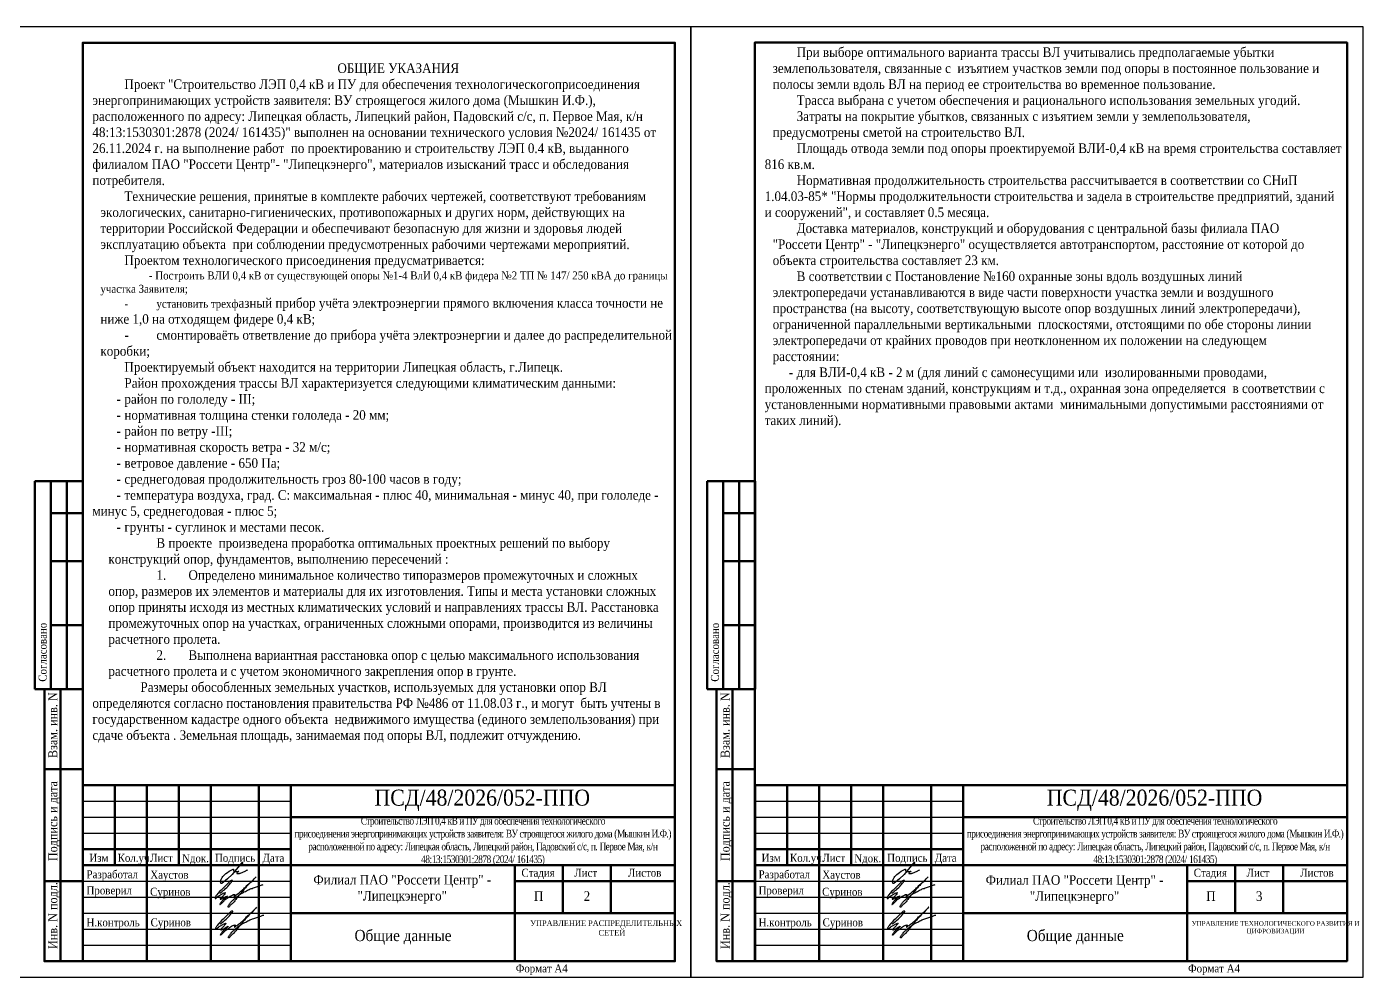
# Model space of a CAD drawing. Header units: millimetres. Extents: x 2174 to 9129, y 1758 to 2055.
# Drawn here: x 4486.2 to 4903.7, y 1758.5 to 2055.5 of the extents above; entities that cross this region are included whole.
import ezdxf

# ---------------------------------------------------------------- set-up
doc = ezdxf.new("R2010")
doc.units = ezdxf.units.MM
doc.layers.add('П', color=7, linetype='Continuous')
doc.layers.add('Чертеж', color=7, linetype='Continuous')
doc.styles.add('СПДС_BOLD', font='times.ttf', dxfattribs={"width": 0.8})
doc.styles.add('стиль1', font='times.ttf', dxfattribs={"width": 0.9, "height": 2})
doc.styles.add('стиль2', font='times.ttf', dxfattribs={"width": 0.9, "height": 2.5})

# ---------------------------------------------------------------- blocks, each defined once
blk = doc.blocks.new('Штамп б')
at = {"lineweight": 70}
for points in [[(20, 0), (8, 0), (8, 85), (20, 85)], [(13, 0), (13, 85)], [(8, 60), (20, 60)], [(8, 25), (20, 25)]]:
    blk.add_lwpolyline(points, dxfattribs=at)
at = {"lineweight": 25, "style": 'стиль1', "width": 0.9}
for s, p in [('Взам. инв. N', (12.06, 63.49)), ('Подпись и дата', (12.06, 31.28)), ('Инв. N подл.', (12.06, 3.82))]:
    blk.add_text(s, height=2.8, rotation=90, dxfattribs=at).set_placement(p)
blk = doc.blocks.new('A$C5B0935FB')
at = {"lineweight": 70}
for p, q in [((20, 65), (5, 65)), ((5, 0), (5, 65)), ((10, 55), (10, 65)), ((15, 0), (15, 65)), ((20, 0), (20, 65)), ((10, 40), (10, 55)), ((10, 55), (20, 55)), ((10, 20), (10, 40)), ((10, 40), (20, 40)), ((10, 0), (10, 20)), ((10, 20), (20, 20)), ((10, 0), (5, 0)), ((15, 0), (10, 0)), ((20, 0), (15, 0)), ((15, 0), (15, 0))]:
    blk.add_line(p, q, dxfattribs=at)
at = {"lineweight": 25, "style": 'стиль1', "width": 0.9}
blk.add_text('Согласовано', height=2.5, rotation=90, dxfattribs=at).set_placement((8.72, 2.35))
blk = doc.blocks.new('A$C7F1F469D')
at = {"color": 5, "lineweight": 25}
blk.add_spline([(-0.1, 1.78), (1.34, 2.93), (2.75, 4.33), (3.55, 5.31), (3.81, 5.64), (3.86, 5.8), (3.66, 5.81), (3.25, 5.7), (2.89, 5.36), (-1.09, 1.26), (-1.29, 0.98), (-1.47, 0.67), (-1.59, 0.28), (-1.54, 0.16), (-0.98, 0.55), (-0.42, 1.01), (0.34, 1.44), (1.08, 1.86), (1.69, 1.97), (1.62, 1.83), (1.26, 1.37), (0.56, 0.61), (0.16, 0.22), (0, 0), (0.24, -0.04), (0.82, 0.16), (1.44, 0.58), (2.18, 0.95), (2.33, 1.04), (1.93, 0.58), (1.28, 0.02), (0.64, -0.58), (0.1, -1.31), (-0.06, -1.68), (0.13, -1.59), (0.39, -1.41), (1.23, -0.56), (1.62, -0.16), (2.27, 0.27), (2.82, 0.65), (3.41, 1.04), (3.83, 1.25), (4.1, 1.35), (4.33, 1.44), (4.56, 1.45), (4.6, 1.35), (4.48, 1.19), (4.35, 0.92), (4.39, 0.82), (4.59, 0.91), (5.09, 1.34), (6.19, 2.18), (7.41, 3.21), (8.36, 4.22), (9.62, 5.31), (10.99, 6.68), (11.27, 6.98), (9.83, 5.51), (8.6, 4.26), (7.7, 3.28), (7.2, 2.7), (6.74, 2.12), (6.16, 1.41), (5.49, 0.62), (4.74, -0.34), (3.92, -1.29), (3.19, -1.94), (2.91, -2.31), (2.67, -2.58), (2.52, -2.55), (2.49, -2.26), (2.69, -1.9), (3.27, -1.11), (3.8, -0.52), (4.48, 0.07), (5.33, 0.79), (5.97, 1.29), (6.7, 1.77), (7.56, 2.21), (8.83, 2.91), (10.02, 3.35), (11.36, 3.83), (12.55, 4.24), (13.47, 4.57)], degree=3, dxfattribs=at)
blk = doc.blocks.new('Штамп фамилии')
at = {"layer": 'Чертеж', "color": 5, "lineweight": -2}
blk.add_lwpolyline([(47.47, 1.66), (47.54, 1.79), (47.62, 1.93), (47.66, 2.01), (47.7, 2.07), (47.73, 2.13), (47.76, 2.19), (47.76, 2.23), (47.76, 2.32), (47.74, 2.37), (47.71, 2.39), (47.66, 2.4), (47.61, 2.4), (47.56, 2.39), (47.52, 2.38), (47.44, 2.34), (47.38, 2.3), (47.33, 2.24), (47.26, 2.13), (45.27, -0.3), (44.41, -1.31), (42.95, -2.62), (41.21, -4.09), (41.09, -4.15), (41.01, -4.12), (40.97, -4.09), (40.93, -4.02), (40.86, -3.9), (40.8, -3.74), (40.79, -3.59), (40.79, -3.44), (40.82, -3.28), (40.86, -3.13), (40.9, -3.03), (40.96, -2.83), (41.05, -2.63), (41.29, -2.27), (41.56, -1.95), (42.15, -1.36), (42.5, -1), (42.96, -0.67), (43.54, -0.31), (44.11, 0.04), (44.76, 0.4), (44.84, 0.38), (44.86, 0.35), (44.86, 0.3), (44.81, -0.06), (44.88, -0.21), (44.95, -0.28), (45, -0.32), (45.11, -0.38), (45.27, -0.4), (45.46, -0.4), (46.3, -0.35), (46.39, -0.27), (46.46, -0.24), (46.48, -0.25), (46.48, -0.28), (46.47, -0.31), (46.46, -0.34), (46.44, -0.36), (46.39, -0.4), (46.28, -0.48), (45.92, -0.78), (45.89, -0.84), (45.87, -0.89), (45.87, -0.96), (45.9, -1), (46.03, -1.01), (46.17, -1), (46.59, -1), (46.68, -0.99), (46.84, -0.94), (47.03, -0.86), (48.5, -0.28), (48.66, -0.16), (48.81, -0.05), (48.96, 0.03), (49.07, 0.06), (49.21, 0.13)], dxfattribs=at)
at = {"layer": 'Чертеж', "color": 67, "lineweight": -2, "true_color": 0x727430}
for p in [(40.67, -8.99), (40.81, -18.55)]:
    blk.add_blockref('A$C7F1F469D', p, dxfattribs=at)
at = {"color": 7, "char_height": 2.5, "attachment_point": 4, "style": 'стиль1'}
for s, insert, width in [(' Разработал', (-1.9, -1.68), 17), ('Хаустов', (18.85, -1.78), 20), (' Проверил', (-1.9, -6.68), 17), (' Суринов', (17.96, -7.12), 20), (' Н.контроль', (-1.9, -16.68), 17), (' Суринов', (18.1, -16.68), 20)]:
    blk.add_mtext(s, dxfattribs=dict(at, insert=insert, width=width))
blk = doc.blocks.new('A$C31D65421')
blk.add_blockref('Штамп фамилии', (2.24, 18.43))

msp = doc.modelspace()

# ---------------------------------------------------------------- linework, layer by layer
at = {"layer": 'П', "linetype": 'Continuous', "lineweight": 0}
msp.add_lwpolyline([(4483.703, 2055.49), (4693.703, 2055.49), (4693.703, 1758.49), (4483.703, 1758.49)], close=True, dxfattribs=at)
at = {"layer": 'П', "lineweight": 30}
for points in [[(4483.703, 1758.49), (4693.703, 1758.49), (4693.703, 2055.49), (4483.703, 2055.49)], [(4693.703, 1758.49), (4903.703, 1758.49), (4903.703, 2055.49), (4693.703, 2055.49)]]:
    msp.add_lwpolyline(points, close=True, dxfattribs=at)
at = {"layer": 'Чертеж', "lineweight": 70}
for p, q in [((4688.703, 1818.49), (4503.703, 1818.49)), ((4503.703, 1818.49), (4503.703, 1763.49)), ((4898.703, 1818.49), (4713.703, 1818.49)), ((4713.703, 1818.49), (4713.703, 1763.49))]:
    msp.add_line(p, q, dxfattribs=at)
at = {"layer": 'Чертеж', "linetype": 'Continuous', "lineweight": 70}
for points in [[(4503.703, 1763.49), (4688.703, 1763.49), (4688.703, 2050.49), (4503.703, 2050.49)], [(4713.626, 1763.532), (4898.626, 1763.532), (4898.626, 2050.532), (4713.626, 2050.532)]]:
    msp.add_lwpolyline(points, close=True, dxfattribs=at)
at = {"layer": 'Чертеж', "lineweight": 70}
for points in [[(4513.703, 1818.49), (4513.703, 1793.49)], [(4523.703, 1818.49), (4523.703, 1763.49)], [(4533.703, 1818.49), (4533.703, 1793.49)], [(4543.703, 1818.49), (4543.703, 1763.49)], [(4558.703, 1818.49), (4558.703, 1763.49)], [(4568.703, 1818.49), (4568.703, 1763.49)], [(4723.703, 1818.49), (4723.703, 1793.49)], [(4733.703, 1818.49), (4733.703, 1763.49)], [(4743.703, 1818.49), (4743.703, 1793.49)], [(4753.703, 1818.49), (4753.703, 1763.49)], [(4768.703, 1818.49), (4768.703, 1763.49)], [(4778.703, 1818.49), (4778.703, 1763.49)], [(4568.703, 1808.49), (4688.703, 1808.49)], [(4778.703, 1808.49), (4898.703, 1808.49)], [(4503.703, 1798.49), (4568.703, 1798.49)], [(4713.703, 1798.49), (4778.703, 1798.49)], [(4503.703, 1793.49), (4688.703, 1793.49)], [(4638.703, 1793.49), (4638.703, 1763.49)], [(4653.703, 1793.49), (4653.703, 1778.49)], [(4668.703, 1793.49), (4668.703, 1778.49)], [(4713.703, 1793.49), (4898.703, 1793.49)], [(4848.703, 1793.49), (4848.703, 1763.49)], [(4863.703, 1793.49), (4863.703, 1778.49)], [(4878.703, 1793.49), (4878.703, 1778.49)], [(4638.703, 1788.49), (4688.703, 1788.49)], [(4848.703, 1788.49), (4898.703, 1788.49)], [(4568.703, 1778.49), (4688.703, 1778.49)], [(4778.703, 1778.49), (4898.703, 1778.49)]]:
    msp.add_lwpolyline(points, dxfattribs=at)
at = {"layer": 'Чертеж', "lineweight": 30}
for points in [[(4503.703, 1813.49), (4568.703, 1813.49)], [(4713.703, 1813.49), (4778.703, 1813.49)], [(4503.703, 1808.49), (4568.703, 1808.49)], [(4713.703, 1808.49), (4778.703, 1808.49)], [(4503.703, 1803.49), (4568.703, 1803.49)], [(4713.703, 1803.49), (4778.703, 1803.49)], [(4503.703, 1788.49), (4568.703, 1788.49)], [(4713.703, 1788.49), (4778.703, 1788.49)], [(4503.703, 1783.49), (4568.703, 1783.49)], [(4713.703, 1783.49), (4778.703, 1783.49)], [(4503.703, 1778.49), (4568.703, 1778.49)], [(4713.703, 1778.49), (4778.703, 1778.49)], [(4503.703, 1773.49), (4568.703, 1773.49)], [(4713.703, 1773.49), (4778.703, 1773.49)], [(4503.703, 1768.49), (4568.703, 1768.49)], [(4713.703, 1768.49), (4778.703, 1768.49)]]:
    msp.add_lwpolyline(points, dxfattribs=at)

# ---------------------------------------------------------------- block references
at = {"layer": 'Чертеж'}
for p in [(4483.703, 1848.49), (4693.703, 1848.49)]:
    msp.add_blockref('A$C5B0935FB', p, dxfattribs=at)
at = {"layer": 'Чертеж', "lineweight": 25}
for p in [(4483.703, 1763.49), (4693.703, 1763.49)]:
    msp.add_blockref('Штамп б', p, dxfattribs=at)
at = {"layer": 'Чертеж', "linetype": 'Continuous', "lineweight": 0}
for p in [(4503.703, 1773.49), (4713.626, 1773.49)]:
    msp.add_blockref('A$C31D65421', p, dxfattribs=at)

# ---------------------------------------------------------------- texts
note = msp.add_mtext_dynamic_manual_height_columns('\\pi7.5,l2.5;{\\H1.2x;          \\P\\pi74.026;ОБЩИЕ УКАЗАНИЯ\\P\\pi0,l0;\\A1;^IПроект "\\A0;Строительство ЛЭП 0,4 кВ и ПУ для обеспечения технологическогоприсоединения энергопринимающих устройств заявителя: ВУ строящегося жилого дома (Мышкин И.Ф.), расположенного по адресу: Липецкая область, Липецкий район, Падовский с/с, п. Первое Мая, к/н 48:13:1530301:2878 (2024/ 161435)" выполнен на осно\\A1;вании технического условия №2024/ 161435 от 26.11.2024 г. на выполнение работ  по проектированию и строительству ЛЭП 0.4 кВ, выданного филиалом ПАО "Россети Центр"- "Липецкэнерго", материалов изысканий трасс и обследования потребителя.\\P\\pi7.5,l2.5;\\A0;Технические решения, принятые в комплекте рабочих чертежей, соответствуют требованиям экологических, санитарно-гигиенических, противопожарных и других норм, действующих на территории Российской Федерации и обеспечивают безопасную для жизни и здоровья людей эксплуатацию объекта  при соблюдении предусмотренных рабочими чертежами мероприятий.\\P\\A1;Проектом технологического присоединения предусматривается:\\P\\pi0,l0;}         - Построить ВЛИ 0,4 кВ от существующей опоры №1-4 ВлИ 0,4 кВ фидера №2 ТП № 147/ 250 кВА до границы участка Заявителя;\\P\\pi7.5;-^Iустановить трехф{\\H1.2x;азный прибор учёта электроэнергии прямого включения класса точности не ниже 1,0 на отходящем фидере 0,4 кВ;\\P-^Iсмонтироваёть ответвление до прибора учёта электроэнергии и далее до распределительной коробки\\A1;;\\A0;\\P\\pi5.3573,l4.6427;Проектируемый объект находится на территории Липецкая область, г.Липецк.\\P\\pi0,l0;^IРайон прохождения трассы ВЛ характеризуется следующими климатическим данными:\\P\\pi7.5;-^Iрайон по гололеду - III;\\P-^Iнормативная толщина стенки гололеда - 20 мм;\\P-^Iрайон по ветру -III;\\P-^Iнормативная скорость ветра - 32 м/с;\\P-^Iветровое давление - 650 Па;\\P-^Iсреднегодовая продолжительность гроз 80-100 часов в году;\\P-^Iтемпература воздуха, град. С: максимальная - плюс 40, минимальная - минус 40, при гололеде - минус 5, среднегодовая - плюс 5;\\P-^Iгрунты - суглинок и местами песок.\\P\\pi15,l5;В проекте  произведена проработка оптимальных проектных решений по выбору \\P\\pi0;конструкций опор, фундаментов, выполнению пересечений :   \\P\\pi15;1.^IОпределено минимальное количество типоразмеров промежуточных и сложных опор, размеров их элементов и материалы для их изготовления. Типы и места установки сложных опор приняты исходя из местных климатических условий и направлениях трассы ВЛ. Расстановка промежуточных опор на участках, ограниченных сложными опорами, производится из величины расчетного пролета. \\P2.^IВыполнена вариантная расстановка опор с целью максимального использования расчетного пролета и с учетом экономичного закрепления опор в грунте.\\P\\pl0;Размеры обособленных земельных участков, используемых для установки опор ВЛ определяются согласно постановления правительства РФ №486 от 11.08.03 г., и могут  быть учтены в государственном кадастре одного объекта  недвижимого имущества (единого землепользования) при сдаче объекта . Земельная площадь, занимаемая под опоры ВЛ, подлежит отчуждению.\\P\\P\\P}', width=180, gutter_width=30, heights=[225.769, 0], dxfattribs=dict(insert=(4506.724, 2049.039), char_height=2.5, attachment_point=1, style='стиль1'))
for column, words in zip(note.columns.linked_columns, ['\\pi7.5,l2.5;{\\H1.2x;При выборе оптимального варианта трассы ВЛ учитывались предполагаемые убытки \\P\\pi0;землепользователя, связанные с  изъятием участков земли под опоры в постоянное пользование и \\Pполосы земли вдоль ВЛ на период ее строительства во временное пользование. \\P\\pi7.5;Трасса выбрана с учетом обеспечения и рационального использования земельных угодий.\\PЗатраты на покрытие убытков, связанных с изъятием земли у землепользователя, \\P\\pi0;предусмотрены сметой на строительство ВЛ.\\P\\pi10,l0,t2.5,10;\\A1;Площадь отвода земли под опоры проектируемой ВЛИ-0,4 кВ на время строительства составляет 816 кв.м.\\PНормативная продолжительность строительства рассчитывается в соответствии со СНиП 1.04.03-85* "Нормы продолжительности строительства и задела в строительстве предприятий, зданий и сооружений", и составляет 0.5 месяца.\\P\\pi7.5,l2.5,tz;Доставка материалов, конструкций и оборудования с центральной базы филиала ПАО \\P\\pi0;"Россети Центр" - "Липецкэнерго" осуществляется автотранспортом, расстояние от которой до \\Pобъекта строительства составляет 23 км.\\P\\pi7.5;\\A0;В соответствии с Постановление №160 охранные зоны вдоль воздушных линий \\P\\pi0;электропередачи устанавливаются в виде части поверхности участка земли и воздушного  \\Pпространства (на высоту, соответствующую высоте опор воздушных линий электропередачи), \\Pограниченной параллельными вертикальными  плоскостями, отстоящими по обе стороны линии \\Pэлектропередачи от крайних проводов при неотклоненном их положении на следующем \\Pрасстоянии:\\P\\pi7.5,l0;-^Iдля ВЛИ-0,4 кВ - 2 м (для линий с самонесущими или  изолированными проводами, проложенных  по стенам зданий, конструкциям и т.д., охранная зона определяется  в соответствии с установленными нормативными правовыми актами  минимальными допустимыми расстояниями от таких линий).\\P\\pl2.5;\\P\\pi0; \\P}']):
    column.text = words
at = {"layer": 'Чертеж', "lineweight": 25, "style": 'стиль1', "width": 0.9}
for s, height, p in [('Изм', 2.5, (4505.756, 1794.562)), ('Кол.уч.', 2.5, (4514.604, 1794.562)), ('Лист', 2.5, (4524.736, 1794.562)), ('Nдок.', 2.5, (4534.725, 1794.42)), ('Подпись', 2.5, (4545, 1794.562)), ('Дата', 2.5, (4559.842, 1794.562)), ('Изм', 2.5, (4715.756, 1794.562)), ('Кол.уч.', 2.5, (4724.604, 1794.562)), ('Лист', 2.5, (4734.736, 1794.562)), ('Nдок.', 2.5, (4744.725, 1794.42)), ('Подпись', 2.5, (4755, 1794.562)), ('Дата', 2.5, (4769.842, 1794.562)), ('Стадия', 2.5, (4640.75, 1789.909)), ('Лист', 2.5, (4657.26, 1789.909)), ('Листов', 2.5, (4674.02, 1789.909)), ('Стадия', 2.5, (4850.75, 1789.909)), ('Лист', 2.5, (4867.26, 1789.909)), ('Листов', 2.5, (4884.02, 1789.909)), ('П', 3, (4644.628, 1782.351)), ('2', 3, (4660.173, 1782.351)), ('П', 3, (4854.628, 1782.351)), ('3', 3, (4870.173, 1782.351)), ('Формат А4', 2.5, (4638.964, 1760.018)), ('Формат А4', 2.5, (4848.964, 1760.018))]:
    msp.add_text(s, height=height, dxfattribs=at).set_placement(p)
at = {"layer": 'Чертеж', "lineweight": 25, "attachment_point": 5}
for s, insert, char_height, width, style in [('ПСД/48/2026/052-ППО', (4628.508, 1813.803), 5, 119.88502, 'стиль2'), ('ПСД/48/2026/052-ППО', (4838.508, 1813.803), 5, 119.88502, 'стиль2'), ('{\\T0.9;Строительство ЛЭП 0,4 кВ и ПУ для обеспечения технологического\\Pприсоединения энергопринимающих устройств заявителя: ВУ строящегося жилого дома (Мышкин И.Ф.) расположенной по адресу: Липецкая область, Липецкий район, Падовский с/с, п. Первое Мая, к/н 48:13:1530301:2878 (2024/ 161435)}', (4628.686, 1800.99), 2.4, 120.03319, 'СПДС_BOLD'), ('{\\T0.9;Строительство ЛЭП 0,4 кВ и ПУ для обеспечения технологического\\Pприсоединения энергопринимающих устройств заявителя: ВУ строящегося жилого дома (Мышкин И.Ф.) расположенной по адресу: Липецкая область, Липецкий район, Падовский с/с, п. Первое Мая, к/н 48:13:1530301:2878 (2024/ 161435)}', (4838.686, 1800.99), 2.4, 120.03319, 'СПДС_BOLD'), ('Филиал ПАО "Россети Центр" - "Липецкэнерго"', (4603.513, 1785.99, 0), 3, 70.37962, 'стиль1'), ('Филиал ПАО "Россети Центр" - "Липецкэнерго"', (4813.513, 1785.9, 0), 3, 70.37962, 'стиль1'), ('\\pi1.8;{\\fTimes New Roman|b0|i0|c204|p16;УПРАВЛЕНИЕ РАСПРЕДЕЛИТЕЛЬНЫХ\\P\\pi5.4;СЕТЕЙ}', (4666.299, 1773.882), 1.8, 54.19561, 'стиль2'), ('{\\fTimes New Roman|b0|i0|c204|p16;\\H0.8x;УПРАВЛЕНИЕ ТЕХНОЛОГИЧЕСКОГО РАЗВИТИЯ И ЦИФРОВИЗАЦИИ}', (4876.299, 1773.882), 1.8, 54.19561, 'стиль2'), ('Общие данные', (4603.747, 1770.99), 3.5, 70.08803, 'стиль1'), ('Общие данные', (4813.747, 1770.99), 3.5, 70.08803, 'стиль1')]:
    msp.add_mtext(s, dxfattribs=dict(at, insert=insert, char_height=char_height, width=width, style=style))

doc.saveas('drawing.dxf')
